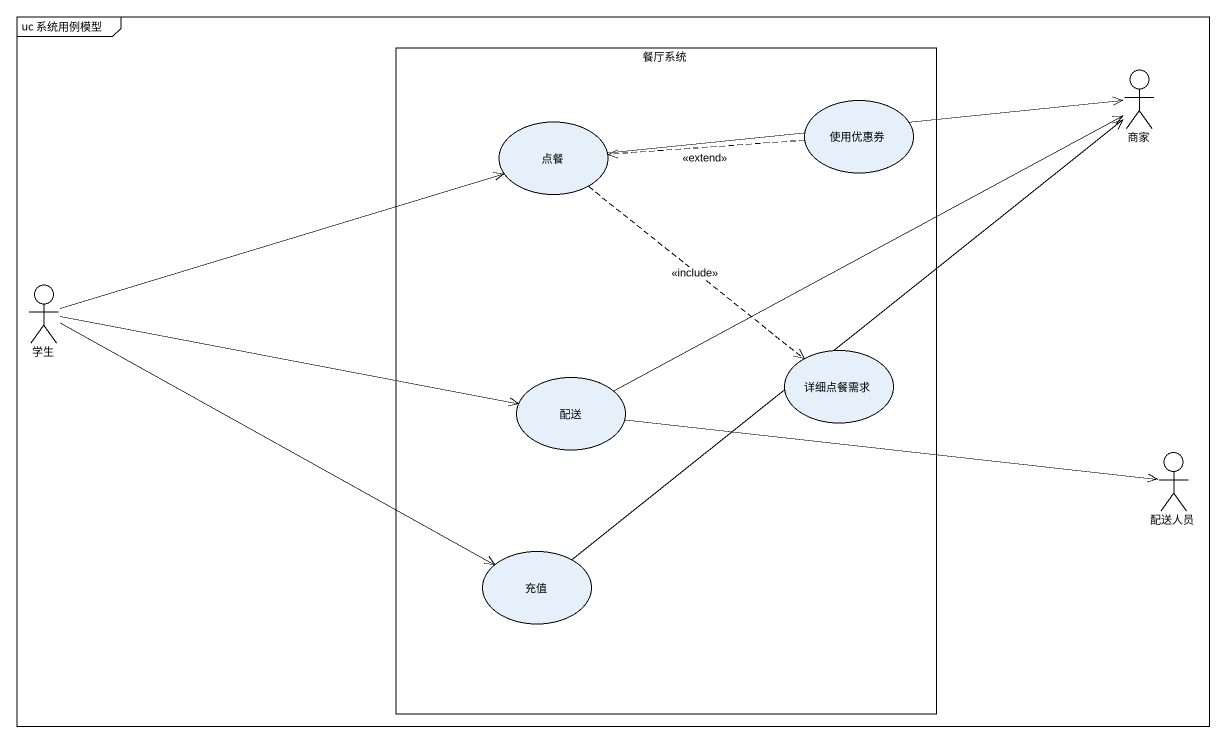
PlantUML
@startuml
mainframe uc 系统用例模型
rectangle 餐厅系统 {
  usecase 点餐
  usecase 使用优惠券
  usecase 配送
  usecase 详细点餐需求
  usecase 充值
}
actor 商家
actor 学生
actor 配送人员
点餐 -right-> 商家
点餐 ..> 详细点餐需求 : <<include>>
使用优惠券 .left.> 点餐 : <<extend>>
学生 -right-> 点餐
学生 -right-> 配送
学生 -right-> 充值
配送 -right-> 商家
配送 -right-> 配送人员
充值 -up-> 商家
@enduml
